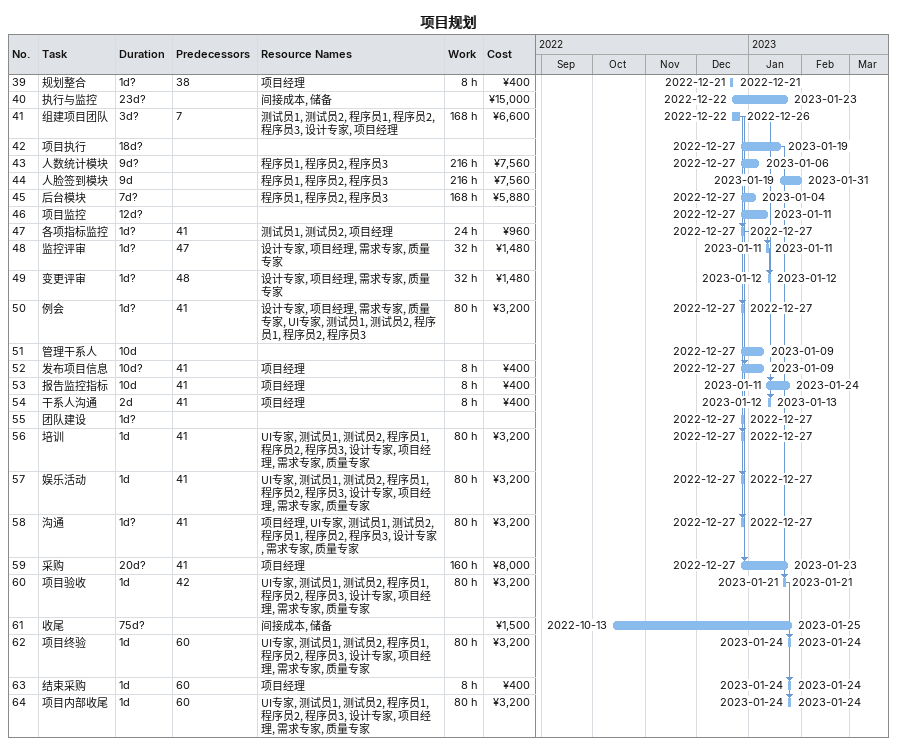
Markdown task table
项目规划

| ID | Task | Duration | Start | Finish | Predecessors | Resources | Work (h) | Cost (¥) |
|---|---|---|---|---|---|---|---|---|
| 39 | 规划整合 | 1d? | 2022-12-21 | 2022-12-21 | 38 | 项目经理 | 8 | 400 |
| 40 | 执行与监控 | 23d? | 2022-12-22 | 2023-01-23 |  | 间接成本, 储备 |  | 15000 |
| 41 | 组建项目团队 | 3d? | 2022-12-22 | 2022-12-26 | 7 | 测试员1, 测试员2, 程序员1, 程序员2, 程序员3, 设计专家, 项目经理 | 168 | 6600 |
| 42 | 项目执行 | 18d? | 2022-12-27 | 2023-01-19 |  |  |  |  |
| 43 | 人数统计模块 | 9d? | 2022-12-27 | 2023-01-06 |  | 程序员1, 程序员2, 程序员3 | 216 | 7560 |
| 44 | 人脸签到模块 | 9d | 2023-01-19 | 2023-01-31 |  | 程序员1, 程序员2, 程序员3 | 216 | 7560 |
| 45 | 后台模块 | 7d? | 2022-12-27 | 2023-01-04 |  | 程序员1, 程序员2, 程序员3 | 168 | 5880 |
| 46 | 项目监控 | 12d? | 2022-12-27 | 2023-01-11 |  |  |  |  |
| 47 | 各项指标监控 | 1d? | 2022-12-27 | 2022-12-27 | 41 | 测试员1, 测试员2, 项目经理 | 24 | 960 |
| 48 | 监控评审 | 1d? | 2023-01-11 | 2023-01-11 | 47 | 设计专家, 项目经理, 需求专家, 质量专家 | 32 | 1480 |
| 49 | 变更评审 | 1d? | 2023-01-12 | 2023-01-12 | 48 | 设计专家, 项目经理, 需求专家, 质量专家 | 32 | 1480 |
| 50 | 例会 | 1d? | 2022-12-27 | 2022-12-27 | 41 | 设计专家, 项目经理, 需求专家, 质量专家, UI专家, 测试员1, 测试员2, 程序员1, 程序员2, 程序员3 | 80 | 3200 |
| 51 | 管理干系人 | 10d | 2022-12-27 | 2023-01-09 |  |  |  |  |
| 52 | 发布项目信息 | 10d? | 2022-12-27 | 2023-01-09 | 41 | 项目经理 | 8 | 400 |
| 53 | 报告监控指标 | 10d | 2023-01-11 | 2023-01-24 | 41 | 项目经理 | 8 | 400 |
| 54 | 干系人沟通 | 2d | 2023-01-12 | 2023-01-13 | 41 | 项目经理 | 8 | 400 |
| 55 | 团队建设 | 1d? | 2022-12-27 | 2022-12-27 |  |  |  |  |
| 56 | 培训 | 1d | 2022-12-27 | 2022-12-27 | 41 | UI专家, 测试员1, 测试员2, 程序员1, 程序员2, 程序员3, 设计专家, 项目经理, 需求专家, 质量专家 | 80 | 3200 |
| 57 | 娱乐活动 | 1d | 2022-12-27 | 2022-12-27 | 41 | UI专家, 测试员1, 测试员2, 程序员1, 程序员2, 程序员3, 设计专家, 项目经理, 需求专家, 质量专家 | 80 | 3200 |
| 58 | 沟通 | 1d? | 2022-12-27 | 2022-12-27 | 41 | 项目经理, UI专家, 测试员1, 测试员2, 程序员1, 程序员2, 程序员3, 设计专家, 需求专家, 质量专家 | 80 | 3200 |
| 59 | 采购 | 20d? | 2022-12-27 | 2023-01-23 | 41 | 项目经理 | 160 | 8000 |
| 60 | 项目验收 | 1d | 2023-01-21 | 2023-01-21 | 42 | UI专家, 测试员1, 测试员2, 程序员1, 程序员2, 程序员3, 设计专家, 项目经理, 需求专家, 质量专家 | 80 | 3200 |
| 61 | 收尾 | 75d? | 2022-10-13 | 2023-01-25 |  | 间接成本, 储备 |  | 1500 |
| 62 | 项目终验 | 1d | 2023-01-24 | 2023-01-24 | 60 | UI专家, 测试员1, 测试员2, 程序员1, 程序员2, 程序员3, 设计专家, 项目经理, 需求专家, 质量专家 | 80 | 3200 |
| 63 | 结束采购 | 1d | 2023-01-24 | 2023-01-24 | 60 | 项目经理 | 8 | 400 |
| 64 | 项目内部收尾 | 1d | 2023-01-24 | 2023-01-24 | 60 | UI专家, 测试员1, 测试员2, 程序员1, 程序员2, 程序员3, 设计专家, 项目经理, 需求专家, 质量专家 | 80 | 3200 |
